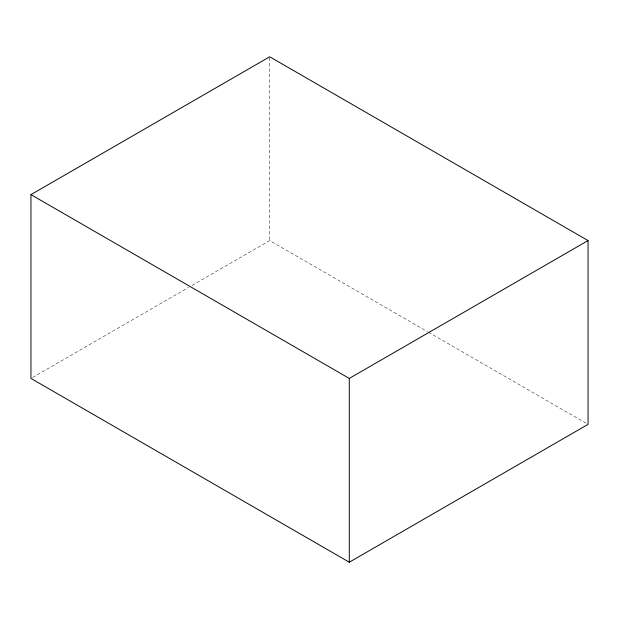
<?xml version="1.0" encoding="UTF-8"?>
<svg xmlns="http://www.w3.org/2000/svg" width="619" height="619" viewBox="0 0 619 619"><rect width="100%" height="100%" fill="white"/><g stroke="black" fill="none" stroke-linecap="round" stroke-linejoin="round"><path stroke-width="0.46" stroke-dasharray="3.1 2.32" d="M32.621 377.458L188.733 287.332M192.068 285.405L269.706 240.582L427.628 331.753M428.464 332.233L586.379 423.404M269.706 57.745L269.706 240.582"/><path stroke-width="0.93" d="M30.95 194.629L269.706 56.786L588.05 240.574L588.05 424.371L349.294 562.214L30.95 378.426L30.95 194.629L349.294 378.418L588.05 240.574M349.294 378.418L349.294 562.214"/></g></svg>
